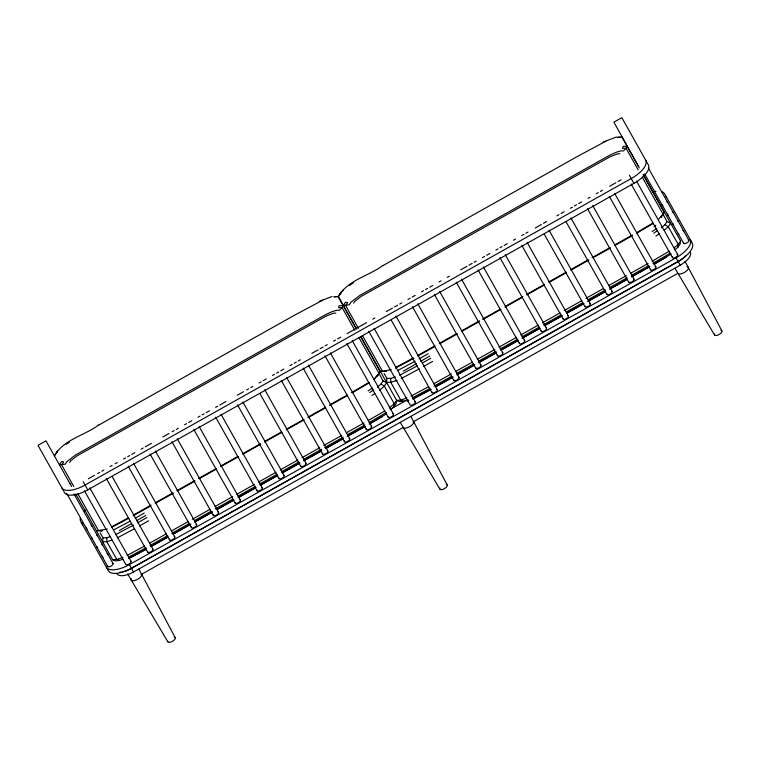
<?xml version="1.0" encoding="UTF-8"?>
<svg xmlns="http://www.w3.org/2000/svg" width="760" height="760" viewBox="0 0 760 760"><rect width="100%" height="100%" fill="white"/><g stroke="black" fill="none" stroke-linecap="round" stroke-linejoin="round"><path stroke-width="1.14" d="M100.168 532.864L102.999 537.795L102.581 541.756L106.818 541.671L112.062 540.075M384.132 373.512L386.963 378.442L386.545 382.403L390.773 382.318L397.072 380.409M390.089 409.858L393.889 406.666L394.231 403.731L396.653 400.416L400.738 400.073L406.942 397.993M674.813 249.869L677.844 247.313L678.195 244.378L680.608 241.062L643.406 174.762M360.743 336.433L396.653 400.416L396.102 403.626L393.889 406.666M680.608 241.062L680.067 244.273L677.844 247.313M57.503 450.747L54.444 455.971C63.374 439.423 84.939 435.47 98.98 424.783M382.935 265.43C368.837 276.089 347.377 280.108 338.409 296.628L356.697 329.213M338.409 296.628L341.468 291.394M373.777 379.553L378.09 374.955M374.765 378.413L380.237 371.63L360.544 336.547M664.192 212.277L661.086 217.218L664.192 212.277L643.15 174.781M342.057 291.707L343.178 289.892M69.635 462.507L70.841 460.636L77.216 455.762L326.163 316.055L333.64 313.158L335.863 313.11M353.599 303.154L354.806 301.283L361.171 296.409L610.119 156.712L617.605 153.814L619.827 153.757M377.131 376.57L380.237 371.63M658.72 219.06L663.053 214.168L642.247 177.099M377.425 387.144L380.988 384.037L383.078 380.931L378.841 373.131M661.38 227.791L664.943 224.684L667.033 221.578L662.806 213.778M55.622 453.786L57.541 451.972M339.577 294.433L341.506 292.619M379.382 390.393L384.332 386.089L386.669 382.631L383.078 380.931M664.164 230.327L668.297 226.736L670.633 223.278L667.033 221.578M654.037 226.803L655.804 225.283M389.224 407.94L394.231 403.731L384.332 386.089L380.988 384.037M674.015 247.883L678.195 244.378L668.297 226.736L664.943 224.684M66.281 444.277L69.473 442.063M349.438 285.484L353.438 282.71M368.191 390.906L372.428 387.99M652.156 231.553L656.393 228.636M368.847 382.432L351.49 392.663M369.541 382.698L352.526 392.692M652.811 223.079L636.481 232.731M653.505 223.345L636.481 233.348M369.74 392.549L373.616 389.909M653.695 233.196L657.581 230.555M371.897 395.485L374.699 393.575M655.861 236.132L659.594 233.586M384.531 411.084L368.248 420.517M386.374 412.471L369.027 422.636M386.241 414.01L369.236 424.137M669.427 251.104L652.213 261.165M670.339 253.127L652.982 263.283M671.165 254.02L654.227 264.204M678.015 261.706L678.186 261.611A15.2 6.403 -29.3 0 0 685.606 255.92M680.038 265.316L680.209 265.221A15.2 6.403 -29.3 0 0 690.631 252.985L690.308 252.111M130.141 521.16L114.323 529.558M135.185 518.253L144.276 513.028M415.112 361.228L398.278 370.205M419.149 358.901L428.241 353.685M119.386 530.48L131.518 523.573M136.572 520.695L145.673 515.517M403.351 371.137L416.49 363.651M420.536 361.342L429.628 356.165M99.056 424.916L294.443 315.267L322.8 300.143M383.012 265.563L578.408 155.914L605.881 141.198M88.34 478.781L94.553 475.294M97.651 473.556L99.721 472.397M101.793 471.238L103.863 470.07M110.067 466.592L112.138 465.424M115.235 463.685L117.306 462.526M123.519 459.04L125.58 457.881M127.651 456.722L129.722 455.563M131.793 454.404L134.891 452.656M141.103 449.179L143.165 448.01M145.236 446.851L151.439 443.374M162.82 436.981L169.034 433.504M172.13 431.756L174.202 430.597M176.273 429.438L178.334 428.279M184.547 424.792L186.618 423.633M188.679 422.474L191.786 420.736M197.989 417.249L200.06 416.09M202.131 414.922L204.202 413.763M206.264 412.604L209.37 410.865M215.574 407.379L217.645 406.22M219.716 405.061L225.919 401.574M237.3 395.19L243.504 391.704M246.61 389.965L248.681 388.806M250.743 387.647L252.814 386.479M259.027 383.002L261.088 381.843M263.159 380.674L266.266 378.936M272.469 375.449L274.541 374.291M276.611 373.131L278.673 371.972M280.744 370.813L283.851 369.065M290.054 365.588L292.125 364.42M294.196 363.261L296.257 362.102M298.328 360.943L300.399 359.784M311.78 353.39L317.984 349.913M320.055 348.755L323.152 347.006M325.223 345.847L327.294 344.688M333.498 341.202L335.569 340.043M337.639 338.884L340.746 337.145M346.949 333.659L366.605 322.63M372.808 319.143L374.88 317.984M386.251 311.6L392.464 308.113M394.535 306.954L397.632 305.216M399.703 304.057L401.774 302.888M407.977 299.411L410.048 298.252M412.119 297.084L415.216 295.345M421.43 291.868L423.491 290.7M425.562 289.541L427.633 288.382M429.704 287.223L432.801 285.475M439.014 281.998L441.075 280.839M447.288 277.352L449.35 276.194M460.731 269.809L466.944 266.323M469.005 265.164L472.112 263.416M474.183 262.257L476.244 261.098M482.457 257.611L484.528 256.452M486.59 255.293L489.697 253.555M495.9 250.069L497.971 248.909M500.042 247.751L502.113 246.582M504.175 245.423L507.281 243.684M513.484 240.198L515.556 239.039M521.759 235.552L523.83 234.393M525.901 233.234L527.972 232.075M535.211 228.009L541.414 224.523M543.486 223.364L546.592 221.625M556.938 215.821L558.999 214.662M561.07 213.503L564.177 211.755M570.38 208.278L572.451 207.109M574.522 205.95L576.583 204.791M578.654 203.632L581.761 201.884M587.964 198.407L590.035 197.248M596.239 193.762L598.31 192.603M600.381 191.444L602.452 190.275M609.691 186.219L615.894 182.732M617.966 181.573L621.062 179.835M128.373 517.873L111.625 526.775M133.532 514.976L151.097 505.125M155.23 502.806L172.786 492.945M176.918 490.627L194.475 480.776M198.607 478.458L216.173 468.597M220.305 466.279L237.861 456.427M243.029 453.53L260.585 443.678M264.717 441.36L281.248 432.079M286.416 429.181L303.971 419.33M308.104 417.012L325.669 407.16M329.802 404.833L347.358 394.981M413.364 357.941L395.58 367.422M417.497 355.623L435.052 345.772M439.185 343.453L456.75 333.592M461.909 330.695L479.474 320.844M482.572 319.105L500.127 309.253M505.295 306.356L522.861 296.495M526.994 294.177L544.549 284.326M548.682 282.007L566.238 272.147M570.37 269.828L587.936 259.977M592.068 257.659L609.625 247.808M614.792 244.91L632.348 235.049M128.886 518.197L111.492 527.506M133.029 515.869L150.632 505.989M155.809 503.091L173.413 493.211M177.555 490.884L195.149 481.004M199.291 478.686L215.859 469.385M221.036 466.478L238.64 456.608M242.782 454.28L260.376 444.401M264.518 442.082L282.122 432.202M286.263 429.875L303.867 420.005M308.009 417.677L325.603 407.797M329.745 405.479L347.349 395.599M413.887 358.264L395.447 368.163M418.028 355.937L434.596 346.636M439.774 343.738L457.368 333.858M461.51 331.531L479.113 321.66M483.255 319.333L500.859 309.453M504.992 307.135L522.595 297.255M526.737 294.927L544.341 285.057M549.518 282.15L566.086 272.849M571.254 269.952L588.857 260.072M593 257.745L610.603 247.865M614.745 245.547L632.348 235.666M133.418 525.15L115.701 534.603M137.55 522.832L146.841 517.607M417.382 365.798L399.665 375.25M422.541 362.9L430.806 358.255M134.491 528.703L117.249 537.918M139.536 525.872L148.627 520.781M419.463 368.79L401.204 378.565M423.5 366.519L432.582 361.427M144.647 546.003L127.082 555.446M149.825 543.096L166.383 533.805M171.56 530.898L188.129 521.597M192.27 519.279L209.864 509.399M215.042 506.502L232.636 496.622M236.778 494.294L254.381 484.424M258.523 482.096L276.117 472.226M280.26 469.898L297.863 460.019M301.995 457.7L319.599 447.82M323.741 445.502L341.335 435.623M346.512 432.715L364.116 422.845M428.611 386.65L411.046 396.102M433.779 383.743L451.383 373.873M455.525 371.545L472.083 362.254M477.261 359.347L494.864 349.467M498.997 347.149L516.6 337.269M520.742 334.951L538.336 325.071M542.478 322.743L560.082 312.873M564.224 310.545L581.818 300.675M585.96 298.348L603.554 288.467M608.731 285.57L626.335 275.69M630.477 273.372L648.071 263.492M392.74 408.006L405.166 401.033M146.053 547.76L128.335 557.279M150.185 545.452L167.732 535.6M171.864 533.283L189.411 523.431M194.57 520.543L211.09 511.271M215.213 508.953L232.769 499.101M237.927 496.204L255.474 486.362M259.606 484.044L277.153 474.192M281.285 471.874L298.832 462.033M303.99 459.135L321.537 449.284M324.634 447.545L343.216 437.123M347.349 434.805L364.895 424.954M430.017 388.417L412.3 397.926M434.14 386.099L451.687 376.248M456.855 373.35L473.366 364.087M478.534 361.19L496.081 351.338M500.213 349.02L517.76 339.178M521.883 336.86L539.438 327.009M543.561 324.691L561.117 314.839M566.276 311.952L582.787 302.68M587.955 299.782L605.501 289.93M609.634 287.622L627.181 277.77M631.303 275.452L648.859 265.601M146.328 549.062L128.677 558.448M150.47 546.734L168.074 536.864M173.251 533.957L190.855 524.077M194.997 521.75L212.6 511.869M216.743 509.551L233.31 500.251M238.488 497.344L256.091 487.464M260.233 485.146L277.837 475.266M281.979 472.938L299.573 463.058M303.715 460.74L321.319 450.86M325.46 448.533L343.064 438.653M347.206 436.335L364.809 426.455M369.987 423.548L382.413 416.575M430.284 389.709L412.632 399.095M435.461 386.802L453.065 376.931M457.206 374.604L474.81 364.724M478.952 362.397L496.556 352.526M500.697 350.198L518.301 340.319M522.443 337.991L540.047 328.12M544.188 325.793L561.792 315.913M566.969 313.006L583.538 303.715M587.679 301.387L605.283 291.507M609.425 289.18L627.028 279.309M632.206 276.402L649.809 266.522M653.952 264.195L666.378 257.222M146.186 549.309L130.216 557.811M151.354 546.411L167.875 537.139M173.033 534.242L190.589 524.39M194.721 522.072L212.277 512.221M217.436 509.323L233.966 500.051M238.089 497.733L255.645 487.882M260.813 484.984L277.334 475.712M282.492 472.815L300.048 462.963M304.18 460.645L321.736 450.794M325.869 448.476L343.425 438.624M347.548 436.306L365.104 426.455M431.176 389.376L414.171 398.459M436.344 386.479L452.865 377.207M456.998 374.889L474.553 365.037M478.686 362.719L496.233 352.868M501.4 349.97L517.921 340.698M522.053 338.38L539.609 328.529M544.768 325.631L562.324 315.78M566.457 313.462L584.012 303.61M588.145 301.292L605.701 291.441M610.859 288.543L627.38 279.272M631.512 276.953L649.068 267.102M106.4 567.216A21.299 8.968 -29.3 0 0 129.371 564.614L676.058 257.83A21.299 8.968 -29.3 0 0 690.251 239.581M131.489 568.404L678.186 261.611M140.999 574.598L402.743 427.709M413.088 421.904L677.929 273.286M131.67 568.299L131.489 568.394A15.2 6.403 -29.3 0 1 122.768 571.767M133.693 571.909L133.513 572.005A15.2 6.403 -29.3 0 1 117.648 574.531L117.078 573.8M603.126 142.063L616.047 137.161L622.06 137.189L639.293 167.912M319.162 301.406L332.091 296.514M396.653 400.416L399.674 401.622L403.427 401.318L408.13 399.731M406.961 401.137L408.813 400.51M122.987 557.346L116.784 559.427L112.689 559.759L75.848 494.104M112.689 559.759L115.719 560.975L123.234 559.408M384.389 371.421L386.27 371.44L380.437 371.516L391.276 369.712M107.312 529.064L96.472 530.869M386.963 378.442L390.763 378.385L395.305 377.026M102.999 537.795L106.808 537.738L110.21 536.721M333.906 296.865L338.095 296.542L355.917 328.291M618.136 137.361L622.06 137.189M334.181 296.713L338.095 296.542M100.434 530.774L102.305 530.793L98.677 530.879L77.881 493.81M403.427 401.318L400.738 400.073L390.773 382.318L390.763 378.385M119.472 560.661L116.784 559.427L106.818 541.671L106.808 537.738M69.73 483.208L70.224 483.835A12.15 5.12 -29.3 0 0 70.813 484.262M674.918 268.223L714.552 335.027M400.244 422.36L439.878 489.164M167.865 641.82L127.651 574M648.432 168.178L688.921 240.331M644.679 173.926L683.611 243.304M638.21 169.898L626.078 148.276L627.133 146.243L623.181 146.338L622.45 148.361L626.078 148.276L623.533 150.888L620.511 150.964L616.103 152.304L610.185 154.945L359.632 295.555L350.854 302.28L349.22 304.827L343.377 305.482L345.515 302.147L347.624 302.584L345.667 305.634L358.378 328.282M684.959 261.25L721.905 330.904M636.471 181.06L677.778 254.666M676.058 257.83L680.209 265.221L133.523 572.014L129.371 564.614M629.346 175.189L633.925 183.35M631.161 184.043L672.467 257.64M614.602 193.334L655.908 266.931M609.301 196.317L650.598 269.914M592.733 205.608L634.039 279.205M587.433 208.582L628.729 282.188M570.874 217.882L612.17 291.479M566.133 221.882L606.86 294.452M549.005 230.147L590.302 303.753M544.264 234.146L585 306.726M527.136 242.421L568.433 316.017M521.825 245.404L563.131 319M505.267 254.695L546.573 328.291M499.956 257.668L541.262 331.274M483.398 266.959L524.704 340.565M478.087 269.942L519.394 343.539M461.529 279.233L502.835 352.839M456.228 282.216L497.524 355.813M439.66 291.507L480.966 365.104M434.359 294.481L475.655 368.087M417.8 303.781L459.097 377.378M412.49 306.755L453.786 380.361M395.931 316.046L437.228 389.652M391.191 320.055L431.927 392.625M374.062 328.32L415.359 401.916M368.752 331.303L410.058 404.899A3.04 1.282 -29.3 0 0 414 404.101A3.04 1.282 -29.3 0 0 414.694 401.565M410.856 416.404L447.231 485.041M362.416 335.492L382.641 371.526M354.825 330.277L342.114 307.629L343.178 305.596L339.216 305.691L338.485 307.714L342.114 307.629L339.568 310.241L336.547 310.317L332.139 311.657L326.23 314.298L75.677 454.898L66.899 461.633L65.265 464.18L59.413 464.835L61.56 461.5L63.669 461.938L61.703 464.987L73.834 486.609M358.872 337.488L379.088 373.521M352.194 340.594L393.499 414.19M346.883 343.567L388.189 417.173M330.324 352.868L371.63 426.464M325.014 355.841L366.32 429.447M308.455 365.132L349.762 438.738M303.154 368.115L344.451 441.712M286.587 377.406L327.892 451.003M281.285 380.389L322.582 453.986M264.727 389.68L306.023 463.277M259.986 393.68L300.713 466.26M242.858 401.954L284.154 475.551M237.548 404.928L278.853 478.524M220.989 414.219L262.285 487.825M215.678 417.202L256.984 490.798M199.12 426.493L240.426 500.089M193.809 429.476L235.115 503.072M177.251 438.767L218.557 512.364M171.941 441.74L213.246 515.346M155.382 451.041L196.688 524.637M150.081 454.014L191.377 527.611M133.513 463.305L174.819 536.911M128.212 466.288L169.508 539.885M112.223 476.605L152.95 549.176M106.343 478.562L147.639 552.159M138.843 569.05L175.208 637.697M89.784 487.853L131.081 561.45M83.172 481.678L87.752 489.848M84.474 490.827L125.78 564.433A3.04 1.282 -29.3 0 0 129.722 563.635A3.04 1.282 -29.3 0 0 130.416 561.089M71.573 486.495L45.961 440.857L38 445.322L64.534 492.594A21.299 8.968 -29.3 0 0 87.495 489.991L634.182 183.207A21.299 8.968 -29.3 0 0 648.375 164.958L621.841 117.686L613.88 122.151L637.925 165.252A12.15 5.12 -29.3 0 1 637.982 165.984M74.034 493.99L113.04 563.492M66.671 493.306L107.73 566.475M103.075 557.336A3.04 1.282 -29.3 0 1 102.448 556.216M107.036 553.641A3.04 1.282 -29.3 0 1 107.663 554.753M672.267 211.47A3.04 1.282 -29.3 0 1 672.894 212.591M668.297 215.175A3.04 1.282 -29.3 0 1 667.669 214.054M652.241 191.995A21.299 8.968 -29.3 0 1 655.994 191.292M661.447 191.567A21.299 8.968 -29.3 0 1 664.544 193.772L692.274 243.19A21.299 8.968 -29.3 0 1 678.091 261.44L131.394 568.223A21.299 8.968 -29.3 0 1 108.433 570.827L80.693 521.408A21.299 8.968 -29.3 0 1 80.427 517.617M665.836 196.45A21.299 8.968 -29.3 0 1 666.567 197.381M682.926 230.47A3.04 1.282 -29.3 0 1 683.553 231.591M678.956 234.166A3.04 1.282 -29.3 0 1 678.281 233.804M112.366 563.141A3.04 1.282 -29.3 0 1 111.017 566.105A3.04 1.282 -29.3 0 1 107.778 565.716M673.626 224.666A3.04 1.282 -29.3 0 1 672.999 223.554M677.597 220.97A3.04 1.282 -29.3 0 1 678.262 221.331M688.256 239.97A3.04 1.282 -29.3 0 1 686.897 242.934A3.04 1.282 -29.3 0 1 683.658 242.544M84.484 511.128A21.299 8.968 -29.3 0 1 85.595 509.988M82.726 525.017A21.299 8.968 -29.3 0 1 82.222 522.642M121.201 572.024A15.2 6.403 -29.3 0 1 119.747 572.109M174.287 637.193A4.208 1.776 -29.3 0 1 172.881 641.022A4.208 1.776 -29.3 0 1 167.761 641.345M141.683 574.114A6.09 2.565 -29.3 0 1 136.211 580.022A6.09 2.565 -29.3 0 1 131.148 578.559M720.974 330.41A4.208 1.776 -29.3 0 1 719.093 334.514A4.208 1.776 -29.3 0 1 714.609 333.982M687.031 266.608A6.09 2.565 -29.3 0 1 685.653 271.69A6.09 2.565 -29.3 0 1 677.758 273.286M349.087 438.377A3.04 1.282 -29.3 0 1 347.738 441.341A3.04 1.282 -29.3 0 1 344.498 440.952M633.375 278.844A3.04 1.282 -29.3 0 1 632.016 281.808A3.04 1.282 -29.3 0 1 628.776 281.428M458.432 377.017A3.04 1.282 -29.3 0 1 457.073 379.981A3.04 1.282 -29.3 0 1 453.834 379.601M305.358 462.916A3.04 1.282 -29.3 0 1 304 465.889A3.04 1.282 -29.3 0 1 300.76 465.5M196.013 524.276A3.04 1.282 -29.3 0 1 194.664 527.24A3.04 1.282 -29.3 0 1 191.425 526.861M239.751 499.738A3.04 1.282 -29.3 0 1 238.393 502.702A3.04 1.282 -29.3 0 1 235.153 502.312M392.825 413.829A3.04 1.282 -29.3 0 1 391.466 416.803A3.04 1.282 -29.3 0 1 388.227 416.413M283.49 475.19A3.04 1.282 -29.3 0 1 282.131 478.154A3.04 1.282 -29.3 0 1 278.892 477.774M261.62 487.464A3.04 1.282 -29.3 0 1 260.262 490.428A3.04 1.282 -29.3 0 1 257.022 490.038M677.103 254.305A3.04 1.282 -29.3 0 1 675.744 257.269A3.04 1.282 -29.3 0 1 672.505 256.88M589.636 303.392A3.04 1.282 -29.3 0 1 588.278 306.356A3.04 1.282 -29.3 0 1 585.038 305.966M327.227 450.651A3.04 1.282 -29.3 0 1 325.869 453.615A3.04 1.282 -29.3 0 1 322.63 453.226M655.234 266.579A3.04 1.282 -29.3 0 1 653.875 269.543A3.04 1.282 -29.3 0 1 650.645 269.154M567.767 315.666A3.04 1.282 -29.3 0 1 566.409 318.63A3.04 1.282 -29.3 0 1 563.169 318.24M662.967 205.675A3.04 1.282 -29.3 0 1 662.34 204.554M666.938 201.98A3.04 1.282 -29.3 0 1 667.603 202.34M61.826 487.787A21.299 8.968 -29.3 0 0 84.797 485.184L631.484 178.391A21.299 8.968 -29.3 0 0 645.667 160.141M152.285 548.825A3.04 1.282 -29.3 0 1 150.927 551.788A3.04 1.282 -29.3 0 1 147.687 551.399M174.154 536.55A3.04 1.282 -29.3 0 1 172.795 539.514A3.04 1.282 -29.3 0 1 169.556 539.125M97.745 547.836A3.04 1.282 -29.3 0 1 97.118 546.725M101.707 544.141A3.04 1.282 -29.3 0 1 102.334 545.262M87.077 528.846A3.04 1.282 -29.3 0 1 86.45 527.725M91.048 525.15A3.04 1.282 -29.3 0 1 91.675 526.262M92.406 538.346A3.04 1.282 -29.3 0 1 91.779 537.225M96.377 534.641A3.04 1.282 -29.3 0 1 97.004 535.762M545.899 327.93A3.04 1.282 -29.3 0 1 544.54 330.894A3.04 1.282 -29.3 0 1 541.3 330.514M480.301 364.743A3.04 1.282 -29.3 0 1 478.942 367.716A3.04 1.282 -29.3 0 1 475.703 367.327M370.956 426.103A3.04 1.282 -29.3 0 1 369.597 429.067A3.04 1.282 -29.3 0 1 366.358 428.688M502.161 352.478A3.04 1.282 -29.3 0 1 500.802 355.442A3.04 1.282 -29.3 0 1 497.572 355.053M611.505 291.118A3.04 1.282 -29.3 0 1 610.147 294.082A3.04 1.282 -29.3 0 1 606.908 293.702M436.563 389.291A3.04 1.282 -29.3 0 1 435.204 392.255A3.04 1.282 -29.3 0 1 431.965 391.865M524.029 340.204A3.04 1.282 -29.3 0 1 522.671 343.168A3.04 1.282 -29.3 0 1 519.431 342.788M217.882 512.003A3.04 1.282 -29.3 0 1 216.524 514.976A3.04 1.282 -29.3 0 1 213.284 514.586M446.3 484.548A4.208 1.776 -29.3 0 1 444.419 488.651A4.208 1.776 -29.3 0 1 439.935 488.119M413.697 421.467A6.09 2.565 -29.3 0 1 409.649 426.683A6.09 2.565 -29.3 0 1 403.085 427.424"/></g></svg>
